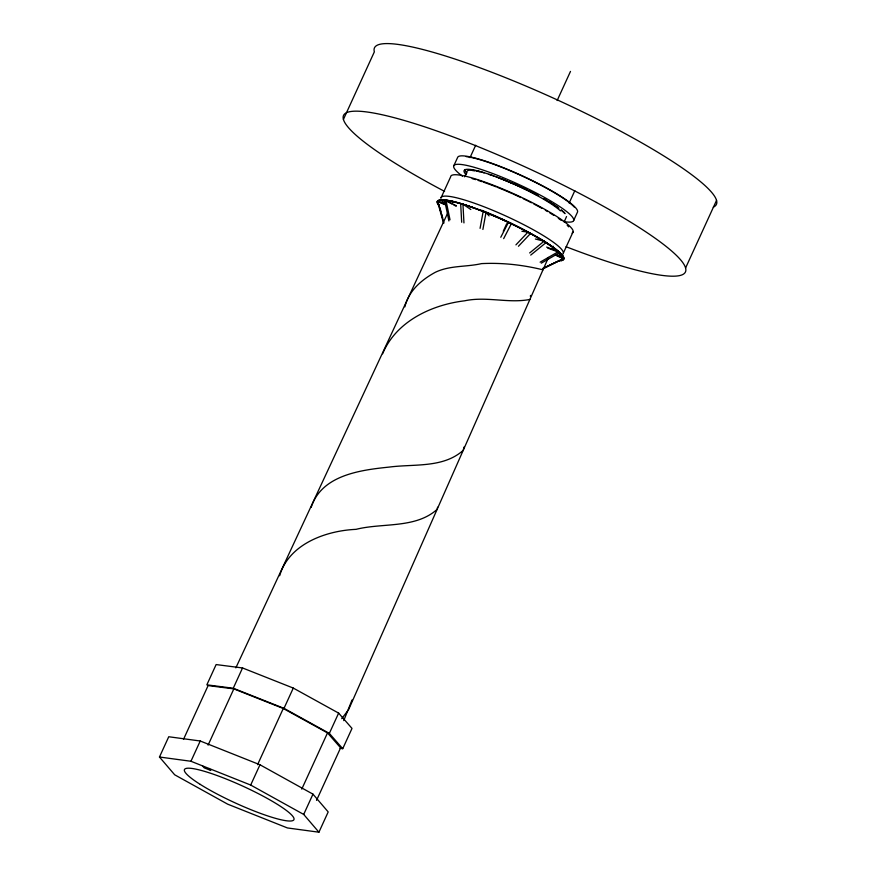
<?xml version="1.0" encoding="UTF-8"?>
<svg xmlns="http://www.w3.org/2000/svg" width="876" height="876" viewBox="0 0 876 876"><rect width="100%" height="100%" fill="white"/><g stroke="black" fill="none" stroke-linecap="round" stroke-linejoin="round"><path stroke-width="1.31" d="M543.12 268.812L563.87 258.409A67.222 10.282 24.6 0 0 545.978 242.477M480.07 228.351L483.191 211.368A67.222 10.282 24.6 0 0 446.245 200.243M482.884 229.457L486.005 212.474L483.191 211.368L499.035 218.004M530.352 296.307L530.538 295.431M437.595 507.204L437.102 509.405C415.41 528.786 382.637 522.633 356.05 529.345C325.949 530.67 288.916 543.919 279.652 575.74M311.188 507.324C321.558 475.12 360.2 470.073 389.13 467.094C413.998 463.787 443.092 468.288 463.196 450.373L464.105 446.946M382.615 353.805C396.029 321.437 431.463 304.815 464.63 300.807C486.311 296.121 508.606 303.622 529.903 299.45M404.865 306.874C408.665 290.832 421.575 279.74 435.438 272.228C450.056 265.264 466.152 267.147 481.504 263.621C502.266 262.57 522.83 264.87 542.989 269.83M352.043 699.979L343.742 720.62M548.464 257.445L348.615 709.615L341.739 718.681M552.296 248.762L553.402 246.287M564.352 221.508L566.542 216.547M343.425 119.41L374.359 51.837A188.022 28.766 24.6 0 1 557.826 100.138A188.022 28.766 24.6 0 1 713.305 207.163M159.465 757.017L168.75 736.749L200.232 740.997L259.975 764.77L312.973 794.149L328.193 811.932L318.919 832.2L287.438 827.951L227.694 804.179L174.685 774.8L159.465 757.017L190.946 761.266L250.689 785.049L303.698 814.428L318.919 832.2M183.5 739.366L208.116 685.59L233.837 688.886L283.287 708.487L327.514 732.894L340.6 747.83L316.532 800.379M453.812 165.761L457.677 157.319A65.875 10.074 24.6 0 1 521.899 175.66A65.875 10.074 24.6 0 1 577.448 212.211L573.583 220.653M190.946 761.266L200.232 740.997M470.007 157.658L475.679 145.263M242.542 667.961L216.131 664.566L206.845 684.835L233.257 688.24L242.542 667.961L293.285 688.076L338.629 713.108L352.01 728.416L342.735 748.684L340.085 748.345M208.094 745.115L233.837 688.886M557.147 100.543L570.495 71.405M257.555 764.704L283.287 708.487M342.735 748.684L329.343 733.387L283.999 708.345L293.285 688.076M503.273 231.242L506.514 224.146L508.507 222.274L511.398 223.632L503.667 238.622M250.689 785.049L259.975 764.77M569.148 203.09L574.82 190.694M301.771 789.112L327.514 732.894M329.343 733.387L338.629 713.108M303.698 814.428L312.973 794.149M563.388 253.011L573.178 231.647M685.59 267.957L716.535 200.385M235.852 667.862L447.34 213.821M451.939 203.955L453.089 201.491M464.576 176.821L466.875 171.893A53.754 8.223 24.6 0 1 481.734 172.09L484.1 172.89M500.776 237.265L508.507 222.274L523.947 229.917M443.606 223.325L437.442 201.272L446.202 204.776M515.931 244.875L528.02 232.107L530.528 233.498L518.439 246.266M561.757 260.391L563.87 258.409L555.494 254.686M529.651 252.945L544.073 241.207L546.175 242.51L530.725 255.091M540.131 262.165L558.636 251.511L559.786 252.518L541.28 263.172M543.054 268.363L557.694 261.376M543.12 268.275L563.87 258.409M439.259 205.98A67.222 10.282 24.6 0 1 437.442 201.272L440.935 199.947M438.843 205.291A67.222 10.282 24.6 0 1 444.559 199.947L456.352 205.75M521.91 231.286L528.02 232.107L544.04 241.579A67.222 10.282 24.6 0 1 561.417 257.325M448.906 220.96L444.559 199.947L453.899 201.71M535.378 239.006L544.073 241.207L554.07 247.952M488.83 174.346L491.184 175.003M470.828 209.506L462.944 204.185L460.666 203.506A67.222 10.282 24.6 0 0 438.033 200.998M474.354 208.072L460.666 203.506L461.674 222.241M496.09 176.875L499.462 178.025M498.564 177.773L516.03 184.814L507.861 181.431M546.635 247.109L558.636 251.511L562.929 256.263M547.741 248.105L559.786 252.518M500.437 178.386L503.361 179.481L501.214 178.627M233.257 688.24L283.999 708.345M492.115 175.299L494.02 176.098M511.124 182.723L516.03 184.814M556.49 255.672L563.87 258.946M525.699 189.271L517.059 185.296M437.442 201.272L444.592 204.568M504.182 179.788L506.689 180.949M522.862 187.979L527.582 190.212L517.092 185.263M537.842 195.392L533.615 193.246L537.875 195.49M528.765 190.771L537.557 195.326M529.98 191.34L532.849 192.862M444.559 199.947L451.458 203.703M453.757 204.951L456.057 206.199M545.704 199.783L543.558 198.567L551.103 203.013M552.176 203.648L558.34 207.678M549.734 202.06L551.365 203.123M552.274 203.703L558.921 208.291M486.005 212.474L489.104 215.912M209.079 768.482L210.766 770.442L204.174 767.825L202.487 765.865M437.551 203.068L439.336 205.63M437.704 200.845L443.869 222.909M439.916 207.645L440.946 211.51M441.635 214.094L442.676 217.971M445.928 200.089L450.012 219.788M462.944 204.185L463.951 222.92M444.57 191.384A188.022 28.766 24.6 0 1 383.644 115.084A188.022 28.766 24.6 0 1 657.175 239.685A188.022 28.766 24.6 0 1 566.071 246.725M466.897 173.01A54.531 8.344 24.6 0 1 464.773 169.539M466.131 174.696A54.531 8.344 24.6 0 1 498.039 177.554A54.531 8.344 24.6 0 1 560.432 210.897M462.484 176.196A65.875 10.074 24.6 0 1 475.416 167.655A65.875 10.074 24.6 0 1 554.081 203.002A65.875 10.074 24.6 0 1 563.388 221.529M466.131 156.596A64.616 9.888 24.6 0 1 524.385 177.029A64.616 9.888 24.6 0 1 574.218 207.01M472.416 170.546A54.531 8.344 24.6 0 1 474.485 170.776M476.894 171.17A54.531 8.344 24.6 0 1 479.588 171.751M572.105 233.125A67.222 10.282 24.6 0 0 518.055 195.742A67.222 10.282 24.6 0 0 450.636 176.832L440.858 198.195A67.222 10.282 24.6 0 1 508.266 217.117A67.222 10.282 24.6 0 1 562.315 254.5M561.1 254.905A67.222 10.282 24.6 0 1 556.348 254.993M445.216 204.469A67.222 10.282 24.6 0 1 441.274 199.859M472.142 178.627A64.244 9.833 24.6 0 1 475.646 179.635M478.121 180.39A64.244 9.833 24.6 0 1 481.975 181.65M483.289 182.099A64.244 9.833 24.6 0 1 496.265 186.884M497.491 187.365A64.244 9.833 24.6 0 1 512.679 193.793M513.84 194.319A64.244 9.833 24.6 0 1 520.891 197.582M523.235 198.699A64.244 9.833 24.6 0 1 527.801 200.933M529.016 201.535A64.244 9.833 24.6 0 1 531.436 202.761M533.834 203.999A64.244 9.833 24.6 0 1 541.85 208.291M545.354 210.262A64.244 9.833 24.6 0 1 547.61 211.576M549.789 212.868A64.244 9.833 24.6 0 1 553.851 215.376M558.308 218.31A64.244 9.833 24.6 0 1 561.264 220.391M567.199 225.285A64.244 9.833 24.6 0 1 568.666 226.84M439.183 201.666A67.222 10.282 24.6 0 1 485.063 212.277M486.257 212.748A67.222 10.282 24.6 0 1 531.48 234.166M445.369 203.013A64.244 9.833 24.6 0 1 443.727 200.418M525.162 230.574A67.222 10.282 24.6 0 1 558.636 251.511M463.185 204.327A67.222 10.282 24.6 0 1 508.507 222.274M481.603 210.218A67.222 10.282 24.6 0 1 528.02 232.107M500.382 218.628A67.222 10.282 24.6 0 1 544.073 241.207M563.542 258.814A67.222 10.282 24.6 0 1 561.078 260.632M559.501 252.419A67.222 10.282 24.6 0 1 558.921 260.796M564.111 212.397L561.1 209.933L565.031 213.635L564.111 212.397M200.275 784.414A60.181 9.209 24.6 0 0 292.135 820.812A60.181 9.209 24.6 0 0 225.165 778.6A60.181 9.209 24.6 0 0 200.275 784.414"/></g></svg>
